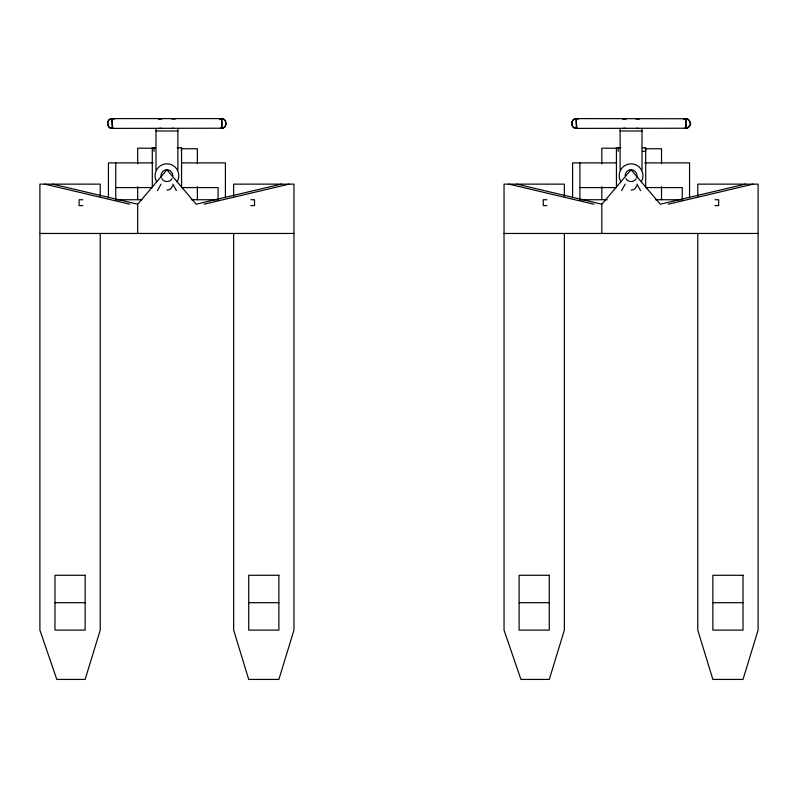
<?xml version="1.0" encoding="UTF-8"?>
<svg xmlns="http://www.w3.org/2000/svg" width="798" height="798" viewBox="0 0 798 798"><rect width="100%" height="100%" fill="white"/><g stroke="black" fill="none" stroke-linecap="round" stroke-linejoin="round"><path stroke-width="1.2" d="M221.924 128.229L112.099 128.388L112.099 118.593L222.024 118.593L224.846 120.019L226.103 123.49L224.846 126.962L221.794 128.388L222.971 128.229L224.837 126.962L225.954 124.757L225.525 121.037L223.929 119.241L221.794 118.593L222.931 118.752L219.59 119.241M686.26 118.752L576.236 118.593L576.236 128.388L687.118 128.229L684.784 128.229M113.266 128.229C106.244 130.094 105.954 117.745 112.538 118.643C110.982 119.451 113.835 129.466 112.099 128.219M576.236 128.219C570.171 128.867 570.47 117.705 576.755 118.643C575.069 120.009 577.862 128.508 576.326 128.358M221.694 119.241C221.106 118.762 223.33 128.508 220.637 128.229L222.931 128.229L221.704 128.229M685.831 119.241L685.841 118.593L683.736 119.241L687.118 118.752L683.816 119.241M685.901 118.593L685.901 128.388C686.2 124.398 684.006 112.488 690.1 122.214C693.183 125.765 682.839 130.044 688.076 127.74C691.307 125.645 690.789 119.939 687.028 118.752M221.834 119.241L222.014 118.593M685.971 119.241L686.16 118.593M172.647 185.675L171.121 188.328A5.925 5.925 0 0 1 166.932 190.064M636.794 185.675L635.258 188.328A5.925 5.925 0 0 1 631.068 190.064M157.445 190.652L161.006 184.138M621.582 190.652L625.153 184.138M172.059 178.672C169.984 182.523 163.879 182.523 161.804 178.672M636.196 178.672C634.121 182.523 628.016 182.523 625.941 178.672M137.685 233.455L137.685 204.208L166.932 169.784L196.178 204.208L281.165 184.138M601.822 233.455L601.822 204.208L631.068 169.784L660.315 204.208L745.302 184.138M171.979 119.241L172.996 118.583L174.004 119.241M636.126 119.241L637.133 118.583L638.151 119.241M110.473 118.952C105.875 120.658 107.231 128.558 112.099 128.348M574.62 118.952C570.061 120.658 571.298 128.448 576.236 128.388M173.515 128.229L172.468 128.229M637.662 128.229L636.614 128.229M204.069 204.208L289.066 184.138M668.215 204.208L753.202 184.138M221.764 118.593L219.679 119.241L221.794 118.593L221.714 128.388M110.912 118.742L112.129 118.603M576.286 128.388L577.413 128.229M575.069 118.752L576.326 118.613M158.902 118.752L161.685 119.241M623.048 118.752L625.822 119.241M161.276 128.229L158.902 128.398M625.413 128.229L623.048 128.398M155.979 130.992L177.884 130.992M620.116 130.992L642.021 130.992M155.61 147.79L152.308 147.79L152.308 187.59L115.75 187.59M177.156 147.79L181.555 147.79L181.555 187.59L218.103 187.59L218.103 199.65M620.844 147.79L616.445 147.79L616.445 187.59L579.897 187.59M642.39 147.79L645.692 147.79L645.692 187.59L682.25 187.59L682.25 199.65M152.957 148.209L137.685 148.209L137.685 163.78M615.926 148.209L601.822 148.209L601.822 163.78M182.104 148.757L197.375 148.757L197.375 163.72M645.073 148.757L661.522 148.757L661.522 163.72M642.33 151.351L645.562 151.351L645.562 147.69M153.236 162.902L108.438 162.902L108.438 197.794M181.555 162.902L225.415 162.902L225.415 197.794M616.445 162.902L572.585 162.902L572.585 197.794M644.764 162.902L689.562 162.902L689.562 197.794M82.793 199.739L79.122 199.739L79.122 205.585L82.793 205.585M115.87 199.739L141.864 199.739M191.38 199.739L218.612 199.739M250.801 199.739L254.512 199.739L254.512 205.585L250.801 205.585M546.929 199.739L543.268 199.739L543.268 205.585L546.929 205.585M580.006 199.739L607.248 199.739M655.527 199.739L682.759 199.739M714.948 199.739L718.659 199.739L718.659 205.585L714.948 205.585M39.9 233.455L293.963 233.455M504.037 233.455L758.1 233.455M54.982 602.699L85.137 602.699M248.717 602.699L278.881 602.699M519.119 602.699L549.283 602.699M712.863 602.699L743.018 602.699M685.941 128.388L684.884 128.229L685.841 128.229M220.717 128.229L221.764 128.388M516.835 184.138L601.822 204.208M508.934 184.138L593.931 204.208M52.698 184.138L137.685 204.208M44.798 184.138L129.785 204.208M577.413 118.752L578.5 119.241M113.266 118.752L114.363 119.241M636.994 184.138L640.555 190.652M172.847 184.138L176.418 190.652M697.781 196.388L697.781 184.138L758.1 184.138L758.1 630.111L743.018 679.427L712.863 679.427L697.781 630.111L697.781 233.455M661.522 186.622L661.522 199.719M642.021 128.398L642.021 169.904M639.098 118.583L639.098 119.241M623.048 118.583L623.048 119.241M620.116 128.398L620.116 169.904M618.191 147.69L618.191 151.351M601.822 186.712L601.822 199.171M579.897 162.902L579.897 199.65M564.356 196.388L564.356 184.138L504.037 184.138L504.037 630.111L520.944 679.427L549.283 679.427L564.356 630.111L564.356 233.455M233.644 196.388L233.644 184.138L293.963 184.138L293.963 630.111L278.881 679.427L248.717 679.427L233.644 630.111L233.644 233.455M197.375 186.622L197.375 199.719M181.425 147.69L181.425 151.351M177.884 128.398L177.884 169.904M174.952 118.583L174.952 119.241M158.902 118.583L158.902 119.241M155.979 128.398L155.979 169.904M154.044 147.69L154.044 151.351M137.685 186.712L137.685 199.171M115.75 162.902L115.75 199.65M100.219 196.388L100.219 184.138L39.9 184.138L39.9 630.111L56.808 679.427L85.137 679.427L100.219 630.111L100.219 233.455M161.206 177.246A5.925 5.925 0 0 1 166.154 169.834A5.925 5.925 0 0 1 172.847 175.71M156.637 181.645A11.88 11.88 0 0 1 166.932 163.829A11.88 11.88 0 0 1 177.216 181.645M625.153 175.71A5.925 5.925 0 0 1 631.846 169.834A5.925 5.925 0 0 1 636.794 177.246M620.784 181.645A11.88 11.88 0 0 1 631.068 163.829A11.88 11.88 0 0 1 641.363 181.645M85.137 575.278L54.982 575.278L54.982 630.111L85.137 630.111L85.137 575.278M278.881 575.278L248.717 575.278L248.717 630.111L278.881 630.111L278.881 575.278M549.283 575.278L519.119 575.278L519.119 630.111L549.283 630.111L549.283 575.278M743.018 575.278L712.863 575.278L712.863 630.111L743.018 630.111L743.018 575.278"/></g></svg>
